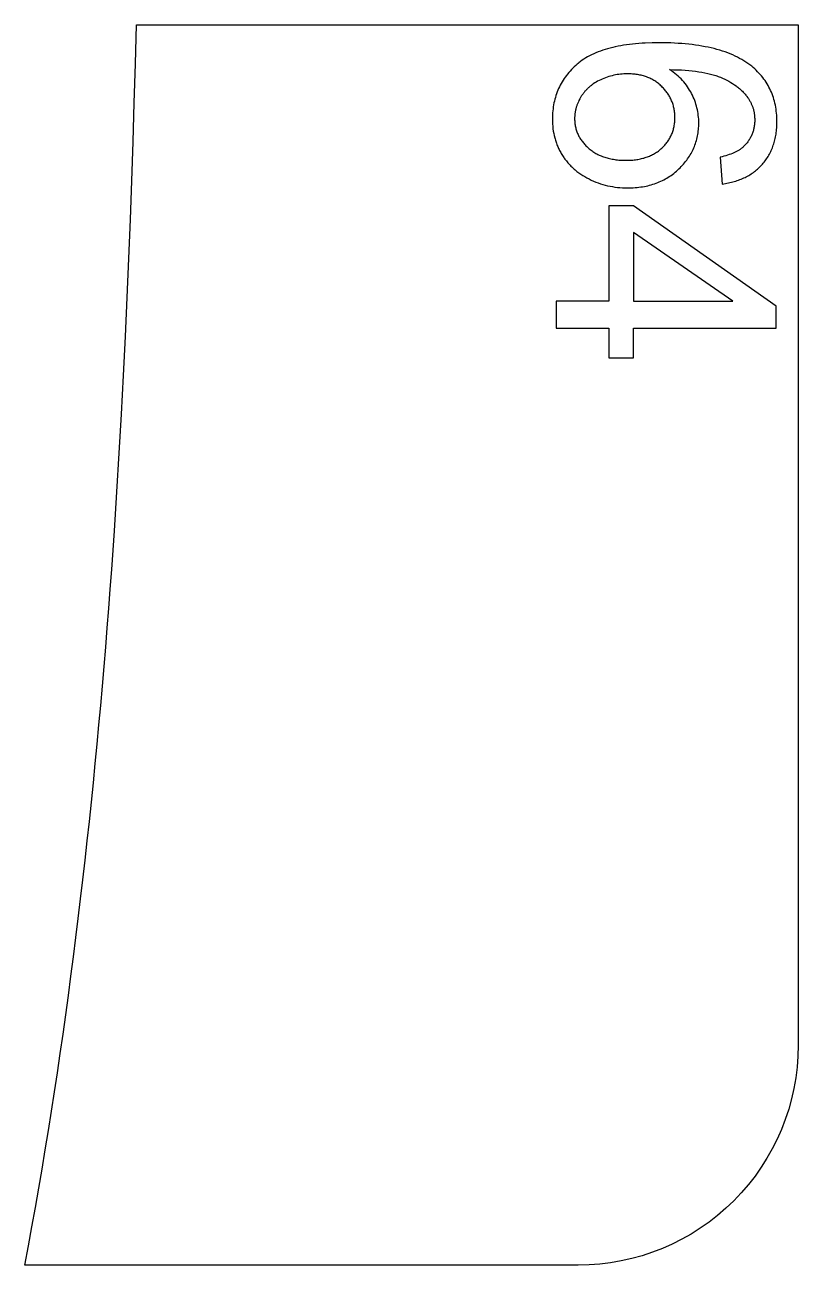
# Model space of a CAD drawing. Extents: x -16189 to 5251, y 3521 to 4024.
# Drawn here: x -13273.8 to -13098.1, y 3521.1 to 3803.1 of the extents above; entities that cross this region are included whole.
import ezdxf

# ---------------------------------------------------------------- set-up
doc = ezdxf.new("R2010")
doc.units = 0
doc.layers.add('LAYER_03', color=7, linetype='CONTINUOUS')

msp = doc.modelspace()

# ---------------------------------------------------------------- linework, layer by layer
at = {"layer": 'LAYER_03'}
for p, q in [((-13144.02, 3790.08), (-13144.35, 3789.89)), ((-13143.69, 3790.27), (-13144.02, 3790.08)), ((-13143.34, 3790.45), (-13143.69, 3790.27)), ((-13142.99, 3790.63), (-13143.34, 3790.45)), ((-13142.62, 3790.79), (-13142.99, 3790.63)), ((-13142.26, 3790.94), (-13142.62, 3790.79)), ((-13141.89, 3791.08), (-13142.26, 3790.94)), ((-13141.52, 3791.21), (-13141.89, 3791.08)), ((-13141.15, 3791.34), (-13141.52, 3791.21)), ((-13140.78, 3791.45), (-13141.15, 3791.34)), ((-13140.4, 3791.55), (-13140.78, 3791.45)), ((-13140.02, 3791.64), (-13140.4, 3791.55)), ((-13139.64, 3791.71), (-13140.02, 3791.64)), ((-13139.26, 3791.78), (-13139.64, 3791.71)), ((-13138.87, 3791.84), (-13139.26, 3791.78)), ((-13138.49, 3791.89), (-13138.87, 3791.84)), ((-13138.1, 3791.92), (-13138.49, 3791.89)), ((-13137.71, 3791.95), (-13138.1, 3791.92)), ((-13137.31, 3791.97), (-13137.71, 3791.95)), ((-13136.92, 3791.97), (-13137.31, 3791.97)), ((-13136.62, 3791.97), (-13136.92, 3791.97)), ((-13136.32, 3791.96), (-13136.62, 3791.97)), ((-13136.03, 3791.95), (-13136.32, 3791.96)), ((-13135.74, 3791.93), (-13136.03, 3791.95)), ((-13135.45, 3791.9), (-13135.74, 3791.93)), ((-13135.17, 3791.87), (-13135.45, 3791.9)), ((-13134.89, 3791.83), (-13135.17, 3791.87)), ((-13134.62, 3791.79), (-13134.89, 3791.83)), ((-13134.34, 3791.74), (-13134.62, 3791.79)), ((-13134.08, 3791.69), (-13134.34, 3791.74)), ((-13133.81, 3791.63), (-13134.08, 3791.69)), ((-13133.55, 3791.56), (-13133.81, 3791.63)), ((-13133.29, 3791.49), (-13133.55, 3791.56)), ((-13133.04, 3791.42), (-13133.29, 3791.49)), ((-13132.79, 3791.34), (-13133.04, 3791.42)), ((-13132.54, 3791.25), (-13132.79, 3791.34)), ((-13132.3, 3791.15), (-13132.54, 3791.25)), ((-13132.06, 3791.06), (-13132.3, 3791.15)), ((-13131.83, 3790.95), (-13132.06, 3791.06)), ((-13131.6, 3790.84), (-13131.83, 3790.95)), ((-13131.37, 3790.72), (-13131.6, 3790.84)), ((-13131.14, 3790.6), (-13131.37, 3790.72)), ((-13130.92, 3790.48), (-13131.14, 3790.6)), ((-13130.7, 3790.34), (-13130.92, 3790.48)), ((-13130.49, 3790.2), (-13130.7, 3790.34)), ((-13130.28, 3790.06), (-13130.49, 3790.2)), ((-13147.1, 3787.3), (-13147.21, 3787.16)), ((-13147, 3787.45), (-13147.1, 3787.3)), ((-13146.89, 3787.59), (-13147, 3787.45)), ((-13146.78, 3787.73), (-13146.89, 3787.59)), ((-13146.67, 3787.87), (-13146.78, 3787.73)), ((-13146.56, 3788), (-13146.67, 3787.87)), ((-13146.44, 3788.14), (-13146.56, 3788)), ((-13146.32, 3788.27), (-13146.44, 3788.14)), ((-13146.19, 3788.4), (-13146.32, 3788.27)), ((-13146.07, 3788.52), (-13146.19, 3788.4)), ((-13145.94, 3788.65), (-13146.07, 3788.52)), ((-13145.81, 3788.77), (-13145.94, 3788.65)), ((-13145.68, 3788.89), (-13145.81, 3788.77)), ((-13145.54, 3789.01), (-13145.68, 3788.89)), ((-13145.4, 3789.13), (-13145.54, 3789.01)), ((-13145.26, 3789.24), (-13145.4, 3789.13)), ((-13145.11, 3789.35), (-13145.26, 3789.24)), ((-13144.97, 3789.46), (-13145.11, 3789.35)), ((-13144.82, 3789.57), (-13144.97, 3789.46)), ((-13144.66, 3789.68), (-13144.82, 3789.57)), ((-13144.35, 3789.89), (-13144.66, 3789.68)), ((-13130.07, 3789.91), (-13130.28, 3790.06)), ((-13129.87, 3789.75), (-13130.07, 3789.91)), ((-13129.67, 3789.59), (-13129.87, 3789.75)), ((-13129.48, 3789.43), (-13129.67, 3789.59)), ((-13129.29, 3789.25), (-13129.48, 3789.43)), ((-13129.1, 3789.07), (-13129.29, 3789.25)), ((-13128.91, 3788.89), (-13129.1, 3789.07)), ((-13128.74, 3788.71), (-13128.91, 3788.89)), ((-13128.56, 3788.52), (-13128.74, 3788.71)), ((-13128.4, 3788.33), (-13128.56, 3788.52)), ((-13128.24, 3788.14), (-13128.4, 3788.33)), ((-13128.08, 3787.94), (-13128.24, 3788.14)), ((-13127.94, 3787.75), (-13128.08, 3787.94)), ((-13127.79, 3787.55), (-13127.94, 3787.75)), ((-13127.66, 3787.35), (-13127.79, 3787.55)), ((-13127.52, 3787.14), (-13127.66, 3787.35)), ((-13148.49, 3784.54), (-13148.54, 3784.38)), ((-13148.44, 3784.7), (-13148.49, 3784.54)), ((-13148.38, 3784.85), (-13148.44, 3784.7)), ((-13148.32, 3785.01), (-13148.38, 3784.85)), ((-13148.2, 3785.32), (-13148.32, 3785.01)), ((-13148.06, 3785.63), (-13148.2, 3785.32)), ((-13147.92, 3785.94), (-13148.06, 3785.63)), ((-13147.76, 3786.25), (-13147.92, 3785.94)), ((-13147.58, 3786.56), (-13147.76, 3786.25)), ((-13147.4, 3786.86), (-13147.58, 3786.56)), ((-13147.3, 3787.01), (-13147.4, 3786.86)), ((-13147.21, 3787.16), (-13147.3, 3787.01)), ((-13127.4, 3786.93), (-13127.52, 3787.14)), ((-13127.28, 3786.72), (-13127.4, 3786.93)), ((-13127.17, 3786.51), (-13127.28, 3786.72)), ((-13127.06, 3786.3), (-13127.17, 3786.51)), ((-13126.96, 3786.08), (-13127.06, 3786.3)), ((-13126.86, 3785.86), (-13126.96, 3786.08)), ((-13126.77, 3785.64), (-13126.86, 3785.86)), ((-13126.69, 3785.42), (-13126.77, 3785.64)), ((-13126.61, 3785.19), (-13126.69, 3785.42)), ((-13126.53, 3784.96), (-13126.61, 3785.19)), ((-13126.47, 3784.73), (-13126.53, 3784.96)), ((-13126.41, 3784.5), (-13126.47, 3784.73)), ((-13126.35, 3784.26), (-13126.41, 3784.5)), ((-13148.91, 3782.11), (-13148.92, 3781.95)), ((-13148.92, 3781.95), (-13148.92, 3781.78)), ((-13148.92, 3781.78), (-13148.91, 3781.54)), ((-13148.9, 3782.28), (-13148.91, 3782.11)), ((-13148.89, 3782.44), (-13148.9, 3782.28)), ((-13148.88, 3782.61), (-13148.89, 3782.44)), ((-13148.86, 3782.77), (-13148.88, 3782.61)), ((-13148.84, 3782.93), (-13148.86, 3782.77)), ((-13148.82, 3783.1), (-13148.84, 3782.93)), ((-13148.8, 3783.26), (-13148.82, 3783.1)), ((-13148.77, 3783.42), (-13148.8, 3783.26)), ((-13148.74, 3783.58), (-13148.77, 3783.42)), ((-13148.7, 3783.74), (-13148.74, 3783.58)), ((-13148.67, 3783.9), (-13148.7, 3783.74)), ((-13148.63, 3784.06), (-13148.67, 3783.9)), ((-13148.58, 3784.22), (-13148.63, 3784.06)), ((-13148.54, 3784.38), (-13148.58, 3784.22)), ((-13126.3, 3784.02), (-13126.35, 3784.26)), ((-13126.26, 3783.78), (-13126.3, 3784.02)), ((-13126.22, 3783.53), (-13126.26, 3783.78)), ((-13126.19, 3783.29), (-13126.22, 3783.53)), ((-13126.16, 3783.04), (-13126.19, 3783.29)), ((-13126.14, 3782.79), (-13126.16, 3783.04)), ((-13126.13, 3782.53), (-13126.14, 3782.79)), ((-13126.12, 3782.28), (-13126.13, 3782.53)), ((-13126.13, 3781.5), (-13126.12, 3781.76)), ((-13126.12, 3782.02), (-13126.12, 3782.28)), ((-13126.12, 3781.76), (-13126.12, 3782.02)), ((-13148.91, 3781.54), (-13148.9, 3781.3)), ((-13148.9, 3781.3), (-13148.89, 3781.06)), ((-13148.89, 3781.06), (-13148.87, 3780.83)), ((-13148.87, 3780.83), (-13148.84, 3780.59)), ((-13148.84, 3780.59), (-13148.81, 3780.36)), ((-13148.81, 3780.36), (-13148.77, 3780.13)), ((-13148.77, 3780.13), (-13148.72, 3779.91)), ((-13148.72, 3779.91), (-13148.67, 3779.68)), ((-13148.67, 3779.68), (-13148.61, 3779.46)), ((-13148.61, 3779.46), (-13148.55, 3779.24)), ((-13148.55, 3779.24), (-13148.48, 3779.02)), ((-13148.48, 3779.02), (-13148.4, 3778.8)), ((-13148.4, 3778.8), (-13148.32, 3778.59)), ((-13126.69, 3778.63), (-13126.61, 3778.85)), ((-13126.61, 3778.85), (-13126.53, 3779.08)), ((-13126.53, 3779.08), (-13126.47, 3779.31)), ((-13126.47, 3779.31), (-13126.41, 3779.54)), ((-13126.41, 3779.54), (-13126.35, 3779.77)), ((-13126.35, 3779.77), (-13126.3, 3780.01)), ((-13126.3, 3780.01), (-13126.26, 3780.25)), ((-13126.26, 3780.25), (-13126.22, 3780.5)), ((-13126.22, 3780.5), (-13126.19, 3780.74)), ((-13126.19, 3780.74), (-13126.16, 3780.99)), ((-13126.16, 3780.99), (-13126.14, 3781.25)), ((-13126.14, 3781.25), (-13126.13, 3781.5)), ((-13148.32, 3778.59), (-13148.23, 3778.38)), ((-13148.23, 3778.38), (-13148.13, 3778.17)), ((-13148.13, 3778.17), (-13148.03, 3777.96)), ((-13148.03, 3777.96), (-13147.92, 3777.75)), ((-13147.92, 3777.75), (-13147.81, 3777.55)), ((-13147.81, 3777.55), (-13147.69, 3777.35)), ((-13147.69, 3777.35), (-13147.57, 3777.15)), ((-13147.57, 3777.15), (-13147.43, 3776.95)), ((-13147.43, 3776.95), (-13147.3, 3776.76)), ((-13147.3, 3776.76), (-13147.15, 3776.57)), ((-13147.15, 3776.57), (-13147, 3776.38)), ((-13147, 3776.38), (-13146.85, 3776.19)), ((-13146.85, 3776.19), (-13146.68, 3776)), ((-13146.68, 3776), (-13146.52, 3775.82)), ((-13128.24, 3775.96), (-13128.08, 3776.15)), ((-13128.08, 3776.15), (-13127.94, 3776.34)), ((-13127.94, 3776.34), (-13127.79, 3776.54)), ((-13127.79, 3776.54), (-13127.66, 3776.73)), ((-13127.66, 3776.73), (-13127.52, 3776.93)), ((-13127.52, 3776.93), (-13127.4, 3777.13)), ((-13127.4, 3777.13), (-13127.28, 3777.34)), ((-13127.28, 3777.34), (-13127.17, 3777.55)), ((-13127.17, 3777.55), (-13127.06, 3777.76)), ((-13127.06, 3777.76), (-13126.96, 3777.97)), ((-13126.96, 3777.97), (-13126.86, 3778.19)), ((-13126.86, 3778.19), (-13126.77, 3778.4)), ((-13126.77, 3778.4), (-13126.69, 3778.63)), ((-13146.52, 3775.82), (-13146.34, 3775.63)), ((-13146.34, 3775.63), (-13146.16, 3775.45)), ((-13146.16, 3775.45), (-13145.97, 3775.28)), ((-13145.97, 3775.28), (-13145.78, 3775.1)), ((-13145.78, 3775.1), (-13145.58, 3774.93)), ((-13145.58, 3774.93), (-13145.38, 3774.76)), ((-13145.38, 3774.76), (-13145.17, 3774.6)), ((-13145.17, 3774.6), (-13144.96, 3774.45)), ((-13144.96, 3774.45), (-13144.75, 3774.3)), ((-13144.75, 3774.3), (-13144.53, 3774.15)), ((-13144.53, 3774.15), (-13144.3, 3774.01)), ((-13144.3, 3774.01), (-13144.07, 3773.88)), ((-13144.07, 3773.88), (-13143.84, 3773.75)), ((-13143.84, 3773.75), (-13143.6, 3773.63)), ((-13143.6, 3773.63), (-13143.36, 3773.51)), ((-13143.36, 3773.51), (-13143.11, 3773.4)), ((-13143.11, 3773.4), (-13142.86, 3773.29)), ((-13142.86, 3773.29), (-13142.61, 3773.19)), ((-13142.61, 3773.19), (-13142.35, 3773.09)), ((-13132.38, 3773.08), (-13132.13, 3773.18)), ((-13132.13, 3773.18), (-13131.88, 3773.28)), ((-13131.88, 3773.28), (-13131.64, 3773.38)), ((-13131.64, 3773.38), (-13131.41, 3773.49)), ((-13131.41, 3773.49), (-13131.18, 3773.61)), ((-13131.18, 3773.61), (-13130.95, 3773.73)), ((-13130.95, 3773.73), (-13130.73, 3773.86)), ((-13130.73, 3773.86), (-13130.51, 3773.99)), ((-13130.51, 3773.99), (-13130.29, 3774.13)), ((-13130.29, 3774.13), (-13130.08, 3774.27)), ((-13130.08, 3774.27), (-13129.88, 3774.42)), ((-13129.88, 3774.42), (-13129.68, 3774.57)), ((-13129.68, 3774.57), (-13129.48, 3774.73)), ((-13129.48, 3774.73), (-13129.29, 3774.9)), ((-13129.29, 3774.9), (-13129.1, 3775.07)), ((-13129.1, 3775.07), (-13128.91, 3775.24)), ((-13128.91, 3775.24), (-13128.74, 3775.42)), ((-13128.74, 3775.42), (-13128.56, 3775.6)), ((-13128.56, 3775.6), (-13128.4, 3775.78)), ((-13128.4, 3775.78), (-13128.24, 3775.96)), ((-13142.35, 3773.09), (-13142.08, 3773)), ((-13142.08, 3773), (-13141.81, 3772.92)), ((-13141.81, 3772.92), (-13141.54, 3772.84)), ((-13141.54, 3772.84), (-13141.26, 3772.77)), ((-13141.26, 3772.77), (-13140.98, 3772.7)), ((-13140.98, 3772.7), (-13140.7, 3772.64)), ((-13140.7, 3772.64), (-13140.41, 3772.58)), ((-13140.41, 3772.58), (-13140.11, 3772.53)), ((-13140.11, 3772.53), (-13139.81, 3772.48)), ((-13139.81, 3772.48), (-13139.51, 3772.44)), ((-13139.51, 3772.44), (-13139.2, 3772.4)), ((-13139.2, 3772.4), (-13138.89, 3772.37)), ((-13138.89, 3772.37), (-13138.57, 3772.35)), ((-13138.57, 3772.35), (-13138.25, 3772.33)), ((-13138.25, 3772.33), (-13137.92, 3772.32)), ((-13137.92, 3772.32), (-13137.26, 3772.31)), ((-13137.26, 3772.31), (-13136.62, 3772.32)), ((-13136.62, 3772.32), (-13136.31, 3772.33)), ((-13136.31, 3772.33), (-13136, 3772.35)), ((-13136, 3772.35), (-13135.7, 3772.37)), ((-13135.7, 3772.37), (-13135.4, 3772.4)), ((-13135.4, 3772.4), (-13135.1, 3772.44)), ((-13135.1, 3772.44), (-13134.81, 3772.48)), ((-13134.81, 3772.48), (-13134.52, 3772.52)), ((-13134.52, 3772.52), (-13134.24, 3772.58)), ((-13134.24, 3772.58), (-13133.96, 3772.63)), ((-13133.96, 3772.63), (-13133.68, 3772.69)), ((-13133.68, 3772.69), (-13133.41, 3772.76)), ((-13133.41, 3772.76), (-13133.15, 3772.83)), ((-13133.15, 3772.83), (-13132.89, 3772.91)), ((-13132.89, 3772.91), (-13132.63, 3773)), ((-13132.63, 3773), (-13132.38, 3773.08))]:
    msp.add_line(p, q, dxfattribs=at)
msp.add_lwpolyline([(-13148.11, 3521.11), (-13273.85, 3521.11), (-13273.03, 3525.48), (-13272.23, 3529.85), (-13271.45, 3534.22), (-13270.68, 3538.6), (-13269.94, 3542.97), (-13269.21, 3547.35), (-13268.49, 3551.73), (-13267.8, 3556.11), (-13267.12, 3560.49), (-13266.45, 3564.87), (-13265.8, 3569.25), (-13265.17, 3573.64), (-13264.55, 3578.02), (-13263.95, 3582.41), (-13263.36, 3586.8), (-13262.79, 3591.19), (-13262.23, 3595.58), (-13261.69, 3599.97), (-13261.16, 3604.37), (-13260.64, 3608.76), (-13260.14, 3613.16), (-13259.65, 3617.56), (-13259.18, 3621.96), (-13258.71, 3626.36), (-13258.27, 3630.76), (-13257.83, 3635.16), (-13257.4, 3639.57), (-13256.99, 3643.97), (-13256.59, 3648.38), (-13256.2, 3652.78), (-13255.83, 3657.19), (-13255.46, 3661.6), (-13255.1, 3666.01), (-13254.76, 3670.42), (-13254.43, 3674.83), (-13254.1, 3679.25), (-13253.79, 3683.66), (-13253.49, 3688.07), (-13252.91, 3696.91), (-13252.37, 3705.74), (-13251.87, 3714.58), (-13251.4, 3723.42), (-13250.96, 3732.27), (-13250.56, 3741.11), (-13250.19, 3749.96), (-13249.84, 3758.82), (-13249.53, 3767.67), (-13249.23, 3776.53), (-13248.97, 3785.39), (-13248.72, 3794.25), (-13248.5, 3803.11), (-13098.11, 3803.11), (-13098.11, 3571.11, -0.414214)], format="xyb", close=True, dxfattribs=at)
for points in [[(-13115.38, 3766.92), (-13115.02, 3766.97), (-13114.66, 3767.03), (-13114.31, 3767.09), (-13113.96, 3767.16), (-13113.62, 3767.23), (-13113.28, 3767.31), (-13112.95, 3767.39), (-13112.62, 3767.48), (-13112.3, 3767.58), (-13111.98, 3767.68), (-13111.67, 3767.79), (-13111.36, 3767.91), (-13111.06, 3768.03), (-13110.76, 3768.15), (-13110.47, 3768.29), (-13110.18, 3768.42), (-13109.9, 3768.57), (-13109.62, 3768.72), (-13109.35, 3768.87), (-13109.08, 3769.04), (-13108.82, 3769.2), (-13108.56, 3769.38), (-13108.3, 3769.56), (-13108.06, 3769.74), (-13107.81, 3769.93), (-13107.57, 3770.13), (-13107.34, 3770.33), (-13107.11, 3770.54), (-13106.89, 3770.76), (-13106.67, 3770.98), (-13106.45, 3771.2), (-13106.24, 3771.44), (-13106.04, 3771.67), (-13105.84, 3771.92), (-13105.65, 3772.16), (-13105.47, 3772.41), (-13105.29, 3772.67), (-13105.12, 3772.92), (-13104.96, 3773.19), (-13104.8, 3773.45), (-13104.65, 3773.72), (-13104.5, 3774), (-13104.36, 3774.28), (-13104.23, 3774.56), (-13104.1, 3774.85), (-13103.98, 3775.14), (-13103.87, 3775.44), (-13103.77, 3775.74), (-13103.67, 3776.04), (-13103.57, 3776.35), (-13103.48, 3776.66), (-13103.4, 3776.98), (-13103.33, 3777.3), (-13103.26, 3777.62), (-13103.2, 3777.95), (-13103.15, 3778.28), (-13103.1, 3778.62), (-13103.06, 3778.96), (-13103.02, 3779.31), (-13102.99, 3779.66), (-13102.97, 3780.01), (-13102.95, 3780.37), (-13102.94, 3780.73), (-13102.94, 3781.1), (-13102.94, 3781.59), (-13102.96, 3782.08), (-13102.99, 3782.55), (-13103.03, 3783.03), (-13103.08, 3783.49), (-13103.14, 3783.95), (-13103.21, 3784.4), (-13103.3, 3784.85), (-13103.39, 3785.29), (-13103.5, 3785.73), (-13103.62, 3786.15), (-13103.74, 3786.57), (-13103.88, 3786.99), (-13104.03, 3787.4), (-13104.2, 3787.8), (-13104.37, 3788.2), (-13104.55, 3788.59), (-13104.75, 3788.97), (-13104.96, 3789.35), (-13105.18, 3789.72), (-13105.4, 3790.08), (-13105.65, 3790.44), (-13105.9, 3790.79), (-13106.16, 3791.14), (-13106.43, 3791.48), (-13106.72, 3791.81), (-13107.02, 3792.14), (-13107.32, 3792.46), (-13107.64, 3792.77), (-13107.97, 3793.08), (-13108.31, 3793.38), (-13108.66, 3793.68), (-13109.08, 3794.01), (-13109.52, 3794.32), (-13109.97, 3794.63), (-13110.43, 3794.93), (-13110.91, 3795.22), (-13111.41, 3795.49), (-13111.92, 3795.76), (-13112.45, 3796.02), (-13112.99, 3796.26), (-13113.55, 3796.5), (-13114.12, 3796.72), (-13114.71, 3796.94), (-13115.31, 3797.14), (-13115.93, 3797.33), (-13116.57, 3797.52), (-13117.22, 3797.69), (-13117.89, 3797.85), (-13118.57, 3798), (-13119.26, 3798.14), (-13119.98, 3798.27), (-13120.7, 3798.39), (-13121.45, 3798.5), (-13122.21, 3798.6), (-13122.98, 3798.69), (-13123.77, 3798.77), (-13124.57, 3798.84), (-13125.39, 3798.9), (-13126.23, 3798.94), (-13127.08, 3798.98), (-13127.95, 3799.01), (-13128.83, 3799.02), (-13129.73, 3799.03), (-13131.32, 3799.01), (-13132.85, 3798.95), (-13133.6, 3798.91), (-13134.33, 3798.86), (-13135.04, 3798.8), (-13135.75, 3798.72), (-13136.44, 3798.64), (-13137.11, 3798.55), (-13137.77, 3798.46), (-13138.41, 3798.35), (-13139.04, 3798.23), (-13139.66, 3798.1), (-13140.26, 3797.96), (-13140.85, 3797.82), (-13141.43, 3797.66), (-13141.99, 3797.5), (-13142.53, 3797.32), (-13143.06, 3797.14), (-13143.58, 3796.94), (-13144.08, 3796.74), (-13144.57, 3796.53), (-13145.04, 3796.3), (-13145.5, 3796.07), (-13145.95, 3795.83), (-13146.38, 3795.58), (-13146.8, 3795.32), (-13147.2, 3795.05), (-13147.59, 3794.77), (-13147.96, 3794.48), (-13148.14, 3794.34), (-13148.32, 3794.19), (-13148.67, 3793.88), (-13149, 3793.57), (-13149.33, 3793.25), (-13149.64, 3792.93), (-13149.95, 3792.61), (-13150.24, 3792.27), (-13150.52, 3791.93), (-13150.79, 3791.59), (-13151.05, 3791.24), (-13151.3, 3790.89), (-13151.53, 3790.53), (-13151.76, 3790.16), (-13151.97, 3789.79), (-13152.18, 3789.41), (-13152.37, 3789.03), (-13152.55, 3788.64), (-13152.72, 3788.25), (-13152.88, 3787.85), (-13153.03, 3787.44), (-13153.17, 3787.03), (-13153.29, 3786.62), (-13153.41, 3786.2), (-13153.52, 3785.77), (-13153.61, 3785.34), (-13153.69, 3784.9), (-13153.76, 3784.45), (-13153.82, 3784.01), (-13153.87, 3783.55), (-13153.91, 3783.09), (-13153.94, 3782.63), (-13153.96, 3782.16), (-13153.96, 3781.68), (-13153.95, 3781.12), (-13153.93, 3780.57), (-13153.89, 3780.03), (-13153.83, 3779.49), (-13153.75, 3778.96), (-13153.66, 3778.44), (-13153.55, 3777.92), (-13153.42, 3777.42), (-13153.36, 3777.17), (-13153.28, 3776.92), (-13153.2, 3776.67), (-13153.12, 3776.43), (-13153.04, 3776.18), (-13152.95, 3775.94), (-13152.85, 3775.7), (-13152.75, 3775.47), (-13152.65, 3775.23), (-13152.54, 3775), (-13152.43, 3774.77), (-13152.32, 3774.54), (-13152.2, 3774.31), (-13152.07, 3774.08), (-13151.95, 3773.86), (-13151.81, 3773.64), (-13151.68, 3773.41), (-13151.54, 3773.2), (-13151.39, 3772.98), (-13151.25, 3772.77), (-13151.1, 3772.56), (-13150.94, 3772.36), (-13150.78, 3772.16), (-13150.62, 3771.96), (-13150.46, 3771.76), (-13150.29, 3771.57), (-13150.11, 3771.38), (-13149.94, 3771.19), (-13149.76, 3771.01), (-13149.57, 3770.82), (-13149.39, 3770.65), (-13149.19, 3770.47), (-13149, 3770.3), (-13148.8, 3770.13), (-13148.6, 3769.96), (-13148.39, 3769.8), (-13147.97, 3769.48), (-13147.53, 3769.17), (-13147.08, 3768.88), (-13146.61, 3768.59), (-13146.13, 3768.32), (-13145.63, 3768.06), (-13145.12, 3767.82), (-13144.61, 3767.59), (-13144.09, 3767.37), (-13143.57, 3767.18), (-13143.04, 3766.99), (-13142.51, 3766.83), (-13141.97, 3766.68), (-13141.42, 3766.54), (-13140.87, 3766.42), (-13140.32, 3766.32), (-13139.76, 3766.23), (-13139.2, 3766.16), (-13138.63, 3766.11), (-13138.05, 3766.07), (-13137.47, 3766.04), (-13136.89, 3766.03), (-13136.44, 3766.04), (-13136, 3766.05), (-13135.57, 3766.07), (-13135.14, 3766.1), (-13134.71, 3766.14), (-13134.29, 3766.19), (-13133.88, 3766.24), (-13133.47, 3766.3), (-13133.07, 3766.38), (-13132.67, 3766.46), (-13132.28, 3766.54), (-13131.89, 3766.64), (-13131.51, 3766.75), (-13131.13, 3766.86), (-13130.76, 3766.98), (-13130.39, 3767.11), (-13130.03, 3767.25), (-13129.67, 3767.4), (-13129.32, 3767.55), (-13128.97, 3767.72), (-13128.63, 3767.89), (-13128.29, 3768.07), (-13127.96, 3768.26), (-13127.64, 3768.46), (-13127.31, 3768.67), (-13127, 3768.88), (-13126.69, 3769.1), (-13126.38, 3769.34), (-13126.08, 3769.58), (-13125.79, 3769.82), (-13125.5, 3770.08), (-13125.21, 3770.35), (-13124.93, 3770.62), (-13124.67, 3770.89), (-13124.41, 3771.17), (-13124.15, 3771.45), (-13123.91, 3771.74), (-13123.68, 3772.03), (-13123.45, 3772.32), (-13123.24, 3772.62), (-13123.03, 3772.92), (-13122.83, 3773.22), (-13122.64, 3773.53), (-13122.46, 3773.84), (-13122.29, 3774.15), (-13122.13, 3774.47), (-13121.97, 3774.79), (-13121.83, 3775.11), (-13121.69, 3775.44), (-13121.56, 3775.77), (-13121.44, 3776.11), (-13121.33, 3776.45), (-13121.23, 3776.79), (-13121.14, 3777.14), (-13121.05, 3777.49), (-13120.98, 3777.84), (-13120.91, 3778.2), (-13120.85, 3778.56), (-13120.81, 3778.92), (-13120.77, 3779.29), (-13120.74, 3779.66), (-13120.71, 3780.03), (-13120.7, 3780.41), (-13120.7, 3780.79), (-13120.7, 3781.23), (-13120.72, 3781.67), (-13120.75, 3782.1), (-13120.8, 3782.53), (-13120.86, 3782.96), (-13120.93, 3783.38), (-13121.01, 3783.81), (-13121.11, 3784.23), (-13121.21, 3784.64), (-13121.34, 3785.06), (-13121.47, 3785.47), (-13121.62, 3785.89), (-13121.78, 3786.29), (-13121.95, 3786.7), (-13122.13, 3787.11), (-13122.33, 3787.51), (-13122.54, 3787.9), (-13122.77, 3788.29), (-13123.01, 3788.67), (-13123.26, 3789.05), (-13123.52, 3789.41), (-13123.8, 3789.77), (-13124.1, 3790.12), (-13124.4, 3790.46), (-13124.72, 3790.8), (-13125.06, 3791.13), (-13125.4, 3791.44), (-13125.76, 3791.76), (-13126.14, 3792.06), (-13126.53, 3792.36), (-13126.93, 3792.65), (-13127.34, 3792.93), (-13126.42, 3792.91), (-13125.52, 3792.88), (-13124.65, 3792.84), (-13123.81, 3792.79), (-13122.99, 3792.73), (-13122.2, 3792.65), (-13121.44, 3792.56), (-13120.7, 3792.46), (-13120, 3792.34), (-13119.31, 3792.22), (-13118.66, 3792.08), (-13118.03, 3791.92), (-13117.43, 3791.76), (-13116.86, 3791.58), (-13116.58, 3791.49), (-13116.31, 3791.39), (-13116.05, 3791.29), (-13115.79, 3791.19), (-13115.29, 3790.97), (-13114.8, 3790.75), (-13114.34, 3790.52), (-13113.88, 3790.28), (-13113.44, 3790.02), (-13113.02, 3789.76), (-13112.61, 3789.49), (-13112.22, 3789.21), (-13112.03, 3789.07), (-13111.84, 3788.92), (-13111.66, 3788.77), (-13111.48, 3788.62), (-13111.3, 3788.47), (-13111.13, 3788.31), (-13110.96, 3788.15), (-13110.8, 3787.99), (-13110.64, 3787.83), (-13110.48, 3787.66), (-13110.33, 3787.5), (-13110.18, 3787.33), (-13110.03, 3787.15), (-13109.89, 3786.98), (-13109.75, 3786.8), (-13109.52, 3786.48), (-13109.42, 3786.34), (-13109.33, 3786.2), (-13109.24, 3786.06), (-13109.15, 3785.91), (-13109.06, 3785.76), (-13108.98, 3785.62), (-13108.9, 3785.47), (-13108.83, 3785.32), (-13108.76, 3785.17), (-13108.69, 3785.01), (-13108.62, 3784.86), (-13108.56, 3784.7), (-13108.5, 3784.55), (-13108.44, 3784.39), (-13108.39, 3784.23), (-13108.34, 3784.06), (-13108.3, 3783.9), (-13108.25, 3783.74), (-13108.21, 3783.57), (-13108.18, 3783.4), (-13108.14, 3783.24), (-13108.11, 3783.07), (-13108.09, 3782.9), (-13108.06, 3782.72), (-13108.04, 3782.55), (-13108.02, 3782.37), (-13108.01, 3782.2), (-13108, 3782.02), (-13107.99, 3781.84), (-13107.98, 3781.66), (-13107.98, 3781.47), (-13107.99, 3781.25), (-13107.99, 3781.02), (-13108.01, 3780.8), (-13108.02, 3780.58), (-13108.05, 3780.36), (-13108.08, 3780.15), (-13108.11, 3779.93), (-13108.15, 3779.72), (-13108.19, 3779.51), (-13108.24, 3779.31), (-13108.29, 3779.1), (-13108.35, 3778.9), (-13108.42, 3778.7), (-13108.49, 3778.5), (-13108.56, 3778.31), (-13108.64, 3778.12), (-13108.72, 3777.93), (-13108.81, 3777.74), (-13108.91, 3777.55), (-13109.01, 3777.37), (-13109.11, 3777.19), (-13109.22, 3777.01), (-13109.34, 3776.83), (-13109.46, 3776.66), (-13109.58, 3776.48), (-13109.72, 3776.31), (-13109.85, 3776.15), (-13109.99, 3775.98), (-13110.14, 3775.82), (-13110.29, 3775.65), (-13110.45, 3775.5), (-13110.61, 3775.34), (-13110.71, 3775.25), (-13110.82, 3775.15), (-13110.93, 3775.06), (-13111.05, 3774.97), (-13111.17, 3774.89), (-13111.29, 3774.8), (-13111.42, 3774.72), (-13111.55, 3774.63), (-13111.68, 3774.55), (-13111.82, 3774.47), (-13111.97, 3774.39), (-13112.11, 3774.31), (-13112.42, 3774.16), (-13112.74, 3774.01), (-13113.07, 3773.87), (-13113.42, 3773.73), (-13113.79, 3773.6), (-13114.17, 3773.47), (-13114.57, 3773.35), (-13114.98, 3773.24), (-13115.41, 3773.13), (-13115.86, 3773.02)], [(-13153.11, 3740.27), (-13153.11, 3734.13), (-13141.15, 3734.13), (-13141.15, 3727.38), (-13135.52, 3727.38), (-13135.52, 3734.13), (-13103.14, 3734.13), (-13103.14, 3739.14), (-13135.52, 3761.94), (-13141.15, 3761.94), (-13141.15, 3740.27)], [(-13135.52, 3740.27), (-13112.99, 3740.27), (-13135.52, 3755.91)]]:
    msp.add_lwpolyline(points, close=True, dxfattribs=at)

doc.saveas('drawing.dxf')
